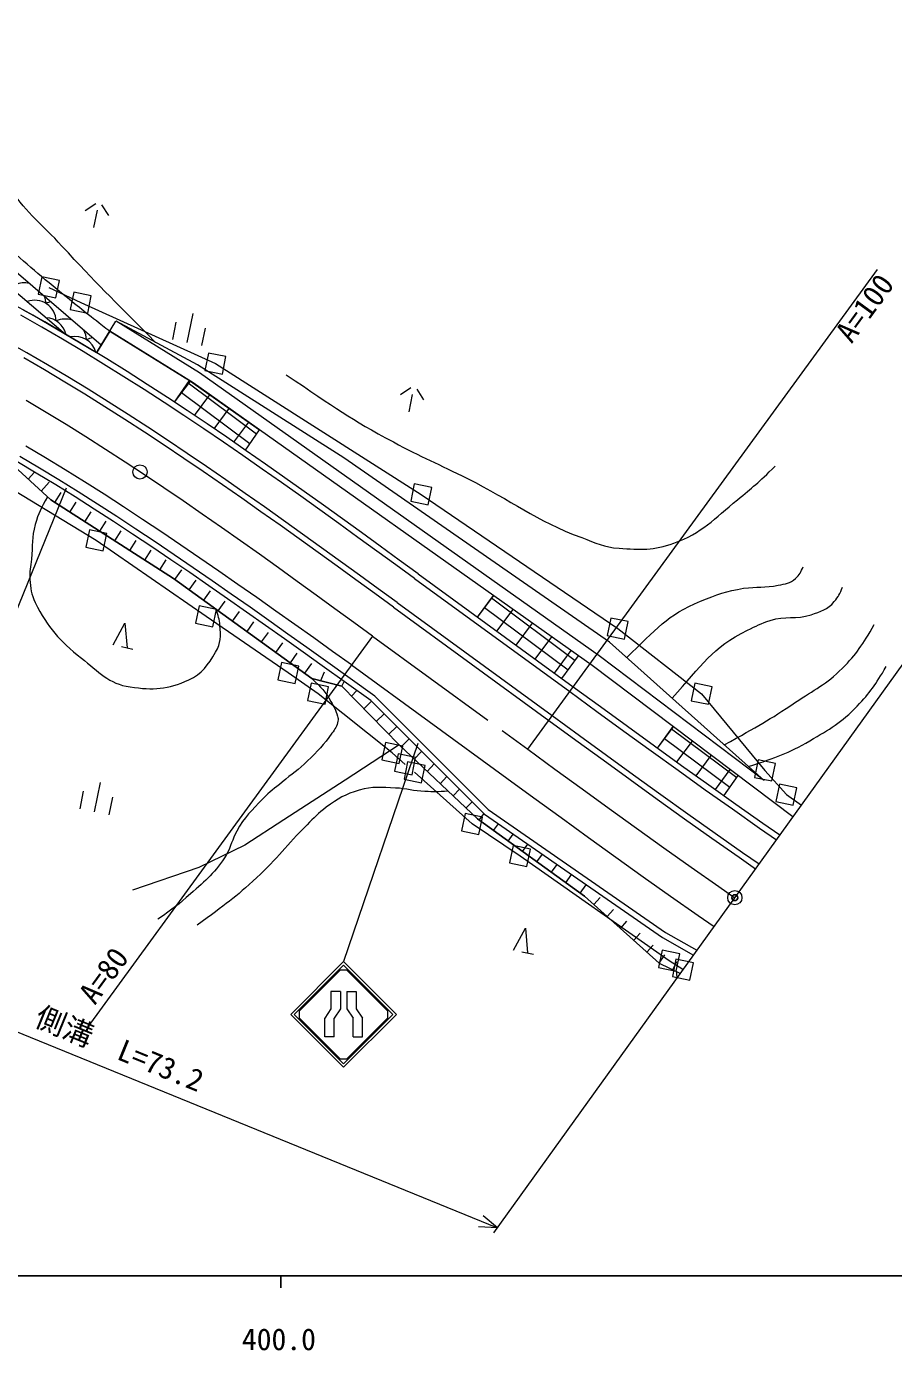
# Model space of a CAD drawing. Units: millimetres, scale not verified. Extents: x 40000 to 680000, y 20000 to 380000.
# Drawn here: x 446591 to 519589, y 198715 to 310212 of the extents above; entities that cross this region are included whole.
import ezdxf
from ezdxf.enums import TextEntityAlignment as Align

# ---------------------------------------------------------------- set-up
doc = ezdxf.new("R2010")
doc.units = ezdxf.units.MM
doc.header["$LTSCALE"] = 1000
doc.header["$PDMODE"] = 32
doc.header["$PDSIZE"] = 500
doc.linetypes.add('CHAIN', pattern=[18.5, 12, -1.5, 3.5, -1.5])
for name, color, linetype, lineweight in [('M-BGD', 7, 'Continuous', 13), ('M-BMK', 2, 'CHAIN', 13), ('M-BMK-OTRS', 5, 'Continuous', 13), ('M-BMK-ROW', 30, 'Continuous', 13), ('M-STR-HTXT', 7, 'Continuous', 13), ('M-STR-STRC', 7, 'Continuous', 13), ('M-TTL-BAND', 7, 'Continuous', 25)]:
    doc.layers.add(name, color=color, linetype=linetype, lineweight=lineweight)
doc.layers.add('M-OTRS', color=6, linetype='Continuous')
doc.styles.add('ＭＳ ゴシック', font='')
doc.styles.get('ＭＳ ゴシック').set_extended_font_data('MS Gothic')

msp = doc.modelspace()

# ---------------------------------------------------------------- linework, layer by layer
at = {"layer": 'M-BGD'}
for p, q in [((485942, 208629), (564976, 318571)), ((434623, 297261), (449879, 284308)), ((452892, 283377), (437221, 296795)), ((452430, 295283), (451543, 294701)), ((452269, 293274), (452573, 294743)), ((452919, 295182), (453502, 294295)), ((460124, 283593), (460631, 286041)), ((452499, 282733), (454127, 285400)), ((460611, 280208), (453604, 284542)), ((461164, 281042), (454130, 285393)), ((460994, 281724), (454130, 285393)), ((458900, 283846), (459204, 285315)), ((461348, 283340), (461652, 284808)), ((473310, 273876), (460994, 281724)), ((494816, 257215), (461164, 281042)), ((459067, 278562), (460323, 280387)), ((459067, 278562), (460394, 280342)), ((460202, 280210), (465966, 275914)), ((494226, 256408), (460611, 280208)), ((459634, 279386), (465399, 275090)), ((460736, 277455), (462036, 279199)), ((478958, 279770), (478072, 279188)), ((478797, 277761), (479101, 279230)), ((479448, 279669), (480030, 278782)), ((462397, 276336), (463669, 278043)), ((464050, 275208), (465302, 276887)), ((465020, 274540), (466198, 276252)), ((443967, 274636), (448650, 270338)), ((448650, 270338), (443967, 274636)), ((495665, 258352), (473310, 273876)), ((446728, 272102), (447270, 272693)), ((447833, 271088), (448509, 271825)), ((448979, 270127), (449519, 270969)), ((448650, 270338), (458962, 263729)), ((458962, 263729), (448650, 270338)), ((450242, 269318), (450782, 270160)), ((451505, 268508), (452044, 269350)), ((452768, 267699), (453307, 268541)), ((454031, 266890), (454570, 267731)), ((455293, 266080), (455833, 266922)), ((456556, 265271), (457096, 266113)), ((457819, 264461), (458359, 265303)), ((459078, 263645), (459663, 264456)), ((458962, 263729), (470619, 255317)), ((470619, 255317), (458962, 263729)), ((460294, 262768), (460879, 263579)), ((479262, 263723), (492330, 254198)), ((479557, 264127), (492624, 254602)), ((461510, 261890), (462096, 262701)), ((484576, 260469), (485908, 262297)), ((484576, 260469), (485928, 262283)), ((485754, 262085), (492798, 256835)), ((462727, 261012), (463312, 261823)), ((463943, 260134), (464528, 260945)), ((477790, 261703), (490857, 252178)), ((485165, 261277), (492209, 256027)), ((486192, 259291), (487561, 261127)), ((453892, 258130), (454885, 259967)), ((454885, 259967), (455067, 257887)), ((465160, 259257), (465745, 260068)), ((487808, 258112), (489194, 259971)), ((466376, 258379), (466961, 259190)), ((489425, 256934), (490826, 258815)), ((454578, 257988), (455557, 257785)), ((467592, 257501), (468177, 258312)), ((491041, 255756), (492459, 257659)), ((508700, 246726), (495665, 258352)), ((468809, 256623), (469394, 257434)), ((470025, 255746), (470610, 256557)), ((491675, 255294), (493078, 257220)), ((508700, 246726), (494816, 257215)), ((471362, 255125), (471668, 255859)), ((511116, 243648), (494226, 256408)), ((470619, 255317), (473136, 254667)), ((473136, 254667), (470619, 255317)), ((473136, 254667), (473347, 255045)), ((473136, 254667), (477965, 249708)), ((477965, 249708), (473136, 254667)), ((473951, 253830), (474415, 254282)), ((474997, 252755), (475646, 253388)), ((475595, 253439), (485153, 243877)), ((475920, 253822), (485475, 244263)), ((476044, 251681), (476707, 252327)), ((477090, 250606), (477768, 251266)), ((499716, 249447), (501030, 251268)), ((499716, 249447), (501057, 251247)), ((500887, 251069), (506395, 246964)), ((478144, 249539), (478800, 250233)), ((500302, 250258), (505816, 246149)), ((501339, 248277), (502653, 250041)), ((477965, 249708), (473428, 246748)), ((477965, 249708), (484551, 243484)), ((484551, 243484), (477965, 249708)), ((479234, 248509), (479861, 249172)), ((502964, 247111), (504249, 248835)), ((480324, 247478), (480922, 248110)), ((504591, 245948), (505845, 247630)), ((452323, 244087), (452830, 246535)), ((473428, 246748), (468246, 243403)), ((481415, 246448), (481983, 247049)), ((505310, 245437), (506510, 247127)), ((451099, 244340), (451403, 245809)), ((453547, 243833), (453851, 245302)), ((482505, 245418), (483043, 245988)), ((483595, 244387), (484104, 244926)), ((485475, 244263), (500395, 233915)), ((468246, 243403), (464969, 241280)), ((484551, 243484), (493570, 236976)), ((493570, 236976), (484551, 243484)), ((484701, 243376), (485093, 243919)), ((485153, 243877), (500129, 233492)), ((485917, 242498), (486325, 243064)), ((487133, 241621), (487558, 242209)), ((464969, 241280), (461093, 239388)), ((488350, 240743), (488791, 241354)), ((489566, 239865), (490024, 240499)), ((461093, 239388), (455527, 237488)), ((490783, 238987), (491257, 239644)), ((491999, 238110), (492490, 238789)), ((493215, 237232), (493722, 237935)), ((493570, 236976), (499856, 231342)), ((494361, 236267), (494896, 236863)), ((495478, 235266), (496013, 235862)), ((487608, 232441), (488601, 234278)), ((488601, 234278), (488783, 232198)), ((496596, 234265), (497130, 234861)), ((497713, 233263), (498247, 233860)), ((500129, 233492), (502748, 232007)), ((500395, 233915), (503041, 232415)), ((488293, 232300), (489273, 232097)), ((498830, 232262), (499364, 232859)), ((499856, 231342), (500337, 232040)), ((499856, 231342), (501641, 230467)), ((500998, 230783), (501332, 231466))]:
    msp.add_line(p, q, dxfattribs=at)
for points in [[(479262, 263723), (477677, 264878), (476088, 266035), (474495, 267191), (472897, 268347), (471293, 269501), (469683, 270652), (468066, 271800), (466441, 272943), (464808, 274080), (463165, 275210), (461513, 276333), (459851, 277446), (458177, 278550), (456492, 279642), (454795, 280722), (453085, 281789), (451362, 282841), (449625, 283877), (447874, 284897), (446108, 285898)], [(479556, 264127), (477971, 265283), (476382, 266439), (474788, 267596), (473190, 268752), (471585, 269907), (469973, 271060), (468355, 272208), (466728, 273352), (465092, 274491), (463448, 275623), (461793, 276747), (460127, 277863), (458451, 278968), (456762, 280063), (455061, 281145), (453347, 282214), (451620, 283269), (449879, 284308), (448123, 285330), (446352, 286334)], [(477790, 261703), (476205, 262857), (474618, 264012), (473028, 265167), (471434, 266319), (469836, 267470), (468233, 268616), (466623, 269758), (465008, 270894), (463385, 272024), (461754, 273146), (460115, 274260), (458467, 275364), (456809, 276457), (455141, 277538), (453462, 278607), (451772, 279661), (450070, 280701), (448355, 281723), (446628, 282729), (444888, 283715)], [(475595, 253439), (471485, 256376), (469893, 257512), (468302, 258644), (466711, 259772), (465120, 260894), (463527, 262010), (461933, 263119), (460337, 264219), (458738, 265310), (457135, 266391), (455528, 267460), (453917, 268517), (452300, 269561), (450678, 270591), (449050, 271605), (447416, 272603), (445774, 273584), (444126, 274546), (443967, 274636)], [(475920, 253822), (471779, 256780), (470187, 257916), (468595, 259049), (467003, 260177), (465411, 261301), (463817, 262418), (462222, 263527), (460624, 264629), (459022, 265721), (457417, 266804), (455808, 267875), (454194, 268934), (452574, 269980), (450949, 271012), (449317, 272028), (447678, 273029), (446033, 274012)], [(492623, 254603), (494907, 252939), (497188, 251279), (499468, 249627), (501747, 247983), (504027, 246349), (506309, 244727), (508595, 243120), (510023, 242128)], [(492329, 254199), (494613, 252534), (496894, 250875), (499175, 249222), (501455, 247577), (503736, 245942), (506021, 244319), (508309, 242710), (509731, 241722)], [(490857, 252178), (493141, 250513), (495425, 248852), (497710, 247196), (499995, 245547), (502284, 243907), (504578, 242278), (506876, 240661), (508272, 239691)]]:
    msp.add_lwpolyline(points, dxfattribs=at)
for centre in [(456148, 272701), (506228, 236849)]:
    msp.add_circle(centre, 600, dxfattribs=at)
for centre, start, end in [((446430, 286818), 77.8232, 114.4488), ((447286, 285349), 2.15886, 110.34124), ((446430, 286818), 2.15886, 21.0321), ((448983, 285241), 100.86212, 114.4488), ((448142, 283880), 13.29198, 86.25645), ((449839, 283773), 70.54039, 114.4488), ((449839, 283773), 2.15886, 28.31491), ((450694, 282304), 14.90222, 103.00573), ((452391, 282196), 96.84934, 114.4488)]:
    msp.add_arc(centre, 1806, start, end, dxfattribs=at)
for points, knots in [([(453604, 284542), (451815, 285912), (451344, 286288), (449925, 287444), (447822, 289157), (446656, 290135), (444668, 291980), (443349, 293206), (442678, 293963), (441410, 295241), (440521, 296138), (439947, 296571), (439139, 297543), (438496, 298317), (438146, 298767), (437632, 299633), (437124, 300491), (436988, 301049), (436586, 301962), (435730, 303904), (435235, 304986), (434460, 306962), (434251, 307493), (434181, 307665), (433934, 308325)], [0, 0, 0, 0, 1, 1, 1, 2, 2, 2, 3, 3, 3, 4, 4, 4, 5, 5, 5, 6, 6, 6, 7, 7, 7, 8, 8, 8, 8]), ([(457464, 283611), (453618, 287467), (452568, 288470), (449579, 291725), (447889, 293564), (446677, 294396), (445312, 296487), (444536, 297676), (443952, 298319), (443606, 299696), (443364, 300655), (443596, 301245), (443455, 302224), (443303, 303271), (443220, 303875), (442844, 304864), (442312, 306264), (441788, 306766), (440692, 308037)], [0, 0, 0, 0, 1, 1, 1, 2, 2, 2, 3, 3, 3, 4, 4, 4, 5, 5, 5, 6, 6, 6, 6]), ([(468468, 280884), (472630, 278071), (473816, 277188), (477478, 275221), (479869, 273936), (481285, 273366), (483712, 272152), (487502, 270257), (489373, 268637), (493348, 267167), (494540, 266727), (495209, 266362), (496477, 266277), (498282, 266157), (499389, 266078), (501089, 266696), (503472, 267563), (504486, 268754), (506453, 270354), (507738, 271399), (508193, 271792), (509623, 273173)], [0, 0, 0, 0, 1, 1, 1, 2, 2, 2, 3, 3, 3, 4, 4, 4, 5, 5, 5, 6, 6, 6, 7, 7, 7, 7]), ([(448359, 270605), (447801, 269621), (447603, 269235), (447327, 268282), (447009, 267181), (447117, 266507), (447011, 265366), (446950, 264704), (446835, 264333), (446875, 263670), (446923, 262885), (446979, 262411), (447331, 261708), (448396, 259585), (449340, 258489), (451211, 257025), (452683, 255874), (453481, 254857), (455331, 254592), (457247, 254317), (458491, 254384), (460250, 255190), (461404, 255718), (461856, 256437), (462511, 257524), (462970, 258284), (462975, 258883), (462880, 259766), (462820, 260319), (462761, 260572), (462539, 261148)], [0, 0, 0, 0, 1, 1, 1, 2, 2, 2, 3, 3, 3, 4, 4, 4, 5, 5, 5, 6, 6, 6, 7, 7, 7, 8, 8, 8, 9, 9, 9, 10, 10, 10, 10]), ([(497119, 257055), (499598, 259440), (500513, 260660), (503349, 261816), (504715, 262374), (505510, 262671), (506967, 262899), (508095, 263076), (508760, 262927), (509877, 263159), (510476, 263283), (510893, 263300), (511339, 263718), (511677, 264035), (511799, 264267), (511977, 264718)], [0, 0, 0, 0, 1, 1, 1, 2, 2, 2, 3, 3, 3, 4, 4, 4, 5, 5, 5, 5]), ([(500944, 253643), (503480, 256455), (504299, 257887), (507290, 259369), (508022, 259732), (508436, 259938), (509210, 260199), (510495, 260632), (511364, 260237), (512648, 260673), (513478, 260954), (514042, 261102), (514601, 261777), (514946, 262193), (515084, 262438), (515282, 262983)], [0, 0, 0, 0, 1, 1, 1, 2, 2, 2, 3, 3, 3, 4, 4, 4, 5, 5, 5, 5]), ([(505345, 249718), (508234, 251337), (509080, 251773), (511338, 253302), (512908, 254366), (513935, 254804), (515269, 256152), (516526, 257425), (516938, 258094), (517973, 259849)], [0, 0, 0, 0, 1, 1, 1, 2, 2, 2, 3, 3, 3, 3]), ([(507391, 247893), (509805, 248706), (510664, 248967), (512555, 250069), (514218, 251039), (515201, 251591), (516534, 252981), (517652, 254148), (518041, 254733), (518984, 256317)], [0, 0, 0, 0, 1, 1, 1, 2, 2, 2, 3, 3, 3, 3]), ([(470619, 255317), (471412, 254511), (471751, 254242), (472222, 253380), (472477, 252912), (472640, 252649), (472778, 252134), (472820, 251977), (472841, 251879), (472812, 251719), (472732, 251282), (472568, 251061), (472313, 250697), (471611, 249701), (471112, 249219), (470248, 248359), (469479, 247593), (468946, 247276), (468119, 246573), (467484, 246034), (467071, 245792), (466502, 245184), (465566, 244183), (464956, 243659), (464291, 242461), (463883, 241725), (463855, 241210), (463420, 240488), (462514, 238984), (461706, 238332), (460397, 237163), (459386, 236261), (458977, 235948), (457658, 235036)], [0, 0, 0, 0, 1, 1, 1, 2, 2, 2, 3, 3, 3, 4, 4, 4, 5, 5, 5, 6, 6, 6, 7, 7, 7, 8, 8, 8, 9, 9, 9, 10, 10, 10, 11, 11, 11, 11]), ([(482091, 245809), (481175, 245759), (480896, 245754), (480131, 245786), (479157, 245826), (478628, 246046), (477654, 246083), (476460, 246127), (475749, 246229), (474600, 245901), (473429, 245567), (472812, 245189), (471835, 244462), (471146, 243949), (470823, 243581), (470211, 242978), (468505, 241297), (467743, 240161), (465981, 238538), (464135, 236838), (463386, 236300), (460959, 234531)], [0, 0, 0, 0, 1, 1, 1, 2, 2, 2, 3, 3, 3, 4, 4, 4, 5, 5, 5, 6, 6, 6, 7, 7, 7, 7])]:
    msp.add_open_spline(points, degree=3, knots=knots, dxfattribs=at)
msp.add_open_spline([(501293, 230638), (501319, 230420), (501342, 230240), (501364, 230082)], degree=3, dxfattribs=at)
at = {"layer": 'M-BMK'}
msp.add_line((475728, 258874), (488795, 249350), dxfattribs=at)
for points in [[(475728, 258874), (474145, 260028), (472560, 261181), (470974, 262333), (469387, 263481), (467796, 264626), (466202, 265765), (464604, 266899), (463001, 268027), (461393, 269146), (459779, 270257), (458158, 271358), (456530, 272449), (454894, 273528), (453249, 274594), (451596, 275646), (449934, 276683), (448261, 277704), (446578, 278708)], [(488795, 249350), (491081, 247684), (493369, 246020), (495659, 244360), (497952, 242705), (500252, 241058), (502557, 239420), (504871, 237792), (506228, 236849)]]:
    msp.add_lwpolyline(points, dxfattribs=at)
at = {"layer": 'M-BMK-OTRS'}
for points in [[(453604, 284542), (452499, 282733), (447131, 285892), (443217, 288040)], [(453604, 284542), (460323, 280387), (462036, 279199), (466198, 276252)]]:
    msp.add_lwpolyline(points, dxfattribs=at)
at = {"layer": 'M-BMK-ROW'}
for p, q in [((447892, 289132), (447588, 287663)), ((449361, 288828), (447892, 289132)), ((449057, 287359), (449361, 288828)), ((447588, 287663), (449057, 287359)), ((448474, 288245), (451160, 286955)), ((450578, 287841), (450274, 286373)), ((452047, 287537), (450578, 287841)), ((451160, 286955), (462500, 281826)), ((451743, 286068), (452047, 287537)), ((450274, 286373), (451743, 286068)), ((461918, 282712), (461614, 281243)), ((463387, 282408), (461918, 282712)), ((463082, 280939), (463387, 282408)), ((461614, 281243), (463082, 280939)), ((462500, 281826), (479825, 270812)), ((452470, 266933), (443776, 272211)), ((479243, 271698), (478939, 270229)), ((480712, 271394), (479243, 271698)), ((480407, 269925), (480712, 271394)), ((478939, 270229), (480407, 269925)), ((479825, 270812), (496366, 259509)), ((451888, 267820), (451584, 266351)), ((453357, 267516), (451888, 267820)), ((461707, 260533), (452470, 266933)), ((453053, 266047), (453357, 267516)), ((451584, 266351), (453053, 266047)), ((461125, 261420), (460821, 259951)), ((462594, 261116), (461125, 261420)), ((462290, 259647), (462594, 261116)), ((460821, 259951), (462290, 259647)), ((468634, 255772), (461707, 260533)), ((495784, 260396), (495480, 258927)), ((497253, 260092), (495784, 260396)), ((496948, 258623), (497253, 260092)), ((495480, 258927), (496948, 258623)), ((496366, 259509), (503431, 254020)), ((468052, 256659), (467748, 255190)), ((469521, 256355), (468052, 256659)), ((471145, 254023), (468634, 255772)), ((469217, 254886), (469521, 256355)), ((467748, 255190), (469217, 254886)), ((470563, 254910), (470259, 253441)), ((472032, 254606), (470563, 254910)), ((471728, 253137), (472032, 254606)), ((502849, 254906), (502544, 253438)), ((504317, 254602), (502849, 254906)), ((504013, 253133), (504317, 254602)), ((470259, 253441), (471728, 253137)), ((477387, 249038), (471145, 254023)), ((502544, 253438), (504013, 253133)), ((503431, 254020), (508766, 247564)), ((476805, 249925), (476501, 248456)), ((478274, 249621), (476805, 249925)), ((478469, 248076), (477387, 249038)), ((477886, 248962), (477582, 247494)), ((479355, 248658), (477886, 248962)), ((477970, 248152), (478274, 249621)), ((479051, 247189), (479355, 248658)), ((476501, 248456), (477970, 248152)), ((478684, 248290), (478380, 246821)), ((480152, 247986), (478684, 248290)), ((479848, 246517), (480152, 247986)), ((508184, 248450), (507880, 246981)), ((509653, 248146), (508184, 248450)), ((508766, 247564), (510570, 245530)), ((509349, 246677), (509653, 248146)), ((477582, 247494), (479051, 247189)), ((478380, 246821), (479848, 246517)), ((484105, 243057), (479266, 247404)), ((507880, 246981), (509349, 246677)), ((509987, 246417), (509683, 244948)), ((511456, 246112), (509987, 246417)), ((510570, 245530), (511834, 244646)), ((511152, 244644), (511456, 246112)), ((509683, 244948), (511152, 244644)), ((483523, 243943), (483219, 242474)), ((484991, 243639), (483523, 243943)), ((484687, 242170), (484991, 243639)), ((483219, 242474), (484687, 242170)), ((488143, 240353), (484105, 243057)), ((487560, 241240), (487256, 239771)), ((489029, 240936), (487560, 241240)), ((488725, 239467), (489029, 240936)), ((487256, 239771), (488725, 239467)), ((500701, 231537), (488143, 240353)), ((500119, 232423), (499815, 230955)), ((501588, 232119), (500119, 232423)), ((501283, 230650), (501588, 232119)), ((499815, 230955), (501283, 230650)), ((501855, 230787), (500701, 231537)), ((501272, 231674), (500968, 230205)), ((502741, 231370), (501272, 231674)), ((502437, 229901), (502741, 231370)), ((500968, 230205), (502437, 229901)), ((501866, 230780), (501855, 230787))]:
    msp.add_line(p, q, dxfattribs=at)
at = {"layer": 'M-OTRS'}
msp.add_point((506228, 236849), dxfattribs=at)
at = {"layer": 'M-STR-HTXT'}
for p, q in [((488795, 249350), (518247, 289755)), ((475728, 258874), (451744, 225969)), ((420322, 235932), (486236, 209038)), ((486236, 209038), (485036, 210068)), ((486236, 209038), (484658, 209142))]:
    msp.add_line(p, q, dxfattribs=at)
at = {"layer": 'M-STR-STRC'}
for p, q in [((449927, 271326), (430661, 223977)), ((477495, 261299), (490563, 251774)), ((473961, 256450), (487028, 246925)), ((479552, 249828), (473289, 231475)), ((473010, 230751), (469559, 227300)), ((473021, 228949), (472229, 228949)), ((472229, 228949), (472229, 227493)), ((473021, 228949), (473021, 227493)), ((473556, 228949), (473556, 227493)), ((473556, 228949), (474348, 228949)), ((474348, 228949), (474348, 227493)), ((472229, 227493), (471701, 226701)), ((473021, 227493), (472493, 226701)), ((473556, 227493), (474084, 226701)), ((474348, 227493), (474876, 226701)), ((468834, 227021), (473289, 222566)), ((469131, 227021), (473289, 222863)), ((471701, 225117), (471701, 226701)), ((472493, 225117), (472493, 226701)), ((474084, 225117), (474084, 226701)), ((474876, 225117), (474876, 226701)), ((472493, 225117), (471701, 225117)), ((474084, 225117), (474876, 225117))]:
    msp.add_line(p, q, dxfattribs=at)
for points in [[(477495, 261299), (475911, 262453), (474324, 263608), (472735, 264762), (471142, 265914), (469545, 267063), (467943, 268209), (466335, 269350), (464721, 270485), (463100, 271613), (461472, 272734), (459835, 273845), (458190, 274948), (456535, 276039), (454871, 277118), (453196, 278184), (451509, 279236), (449811, 280272), (448102, 281293), (446379, 282295)], [(473961, 256450), (472368, 257588), (470775, 258725), (469182, 259859), (467588, 260988), (465994, 262113), (464398, 263232), (462799, 264344), (461197, 265448), (459591, 266544), (457982, 267629), (456367, 268704), (454747, 269767), (453121, 270817), (451489, 271853), (449850, 272874), (448204, 273880), (446549, 274868)], [(490562, 251774), (492847, 250109), (495131, 248447), (497417, 246791), (499704, 245141), (501994, 243500), (504289, 241869), (506590, 240251), (507980, 239285)], [(487029, 246925), (489316, 245259), (491606, 243593), (493900, 241929), (496201, 240269), (498509, 238616), (500826, 236970), (503152, 235334), (504477, 234413)], [(473289, 222566), (477744, 227021), (473289, 231475), (468834, 227021)], [(473289, 222863), (477447, 227021), (473289, 231178), (469131, 227021)], [(469559, 227300), (469559, 226742), (473010, 223290), (473568, 223290), (477019, 226742), (477019, 227300), (473568, 230751), (473010, 230751)]]:
    msp.add_lwpolyline(points, dxfattribs=at)
at = {"layer": 'M-TTL-BAND'}
for p, q in [((40000, 205000), (579000, 205000)), ((468000, 205000), (468000, 204000))]:
    msp.add_line(p, q, dxfattribs=at)

# ---------------------------------------------------------------- texts
at = {"layer": 'M-STR-HTXT', "style": 'ＭＳ ゴシック'}
msp.add_text('A=100', height=1833, rotation=53.912, dxfattribs=at).set_placement((520180, 288163), align=Align.BOTTOM_RIGHT)
msp.add_text('A=80', height=1833, rotation=53.912, dxfattribs=at).set_placement((452804, 227423), align=Align.BOTTOM_LEFT)
msp.add_text('側溝\u3000L=73.2', height=1833, rotation=337.804, dxfattribs=at).set_placement((453874, 222783), align=Align.BOTTOM_CENTER)
at = {"layer": 'M-TTL-BAND', "style": 'ＭＳ ゴシック'}
msp.add_text('400.0', height=1833, dxfattribs=at).set_placement((467844, 198195), align=Align.BOTTOM_CENTER)

doc.saveas('drawing.dxf')
